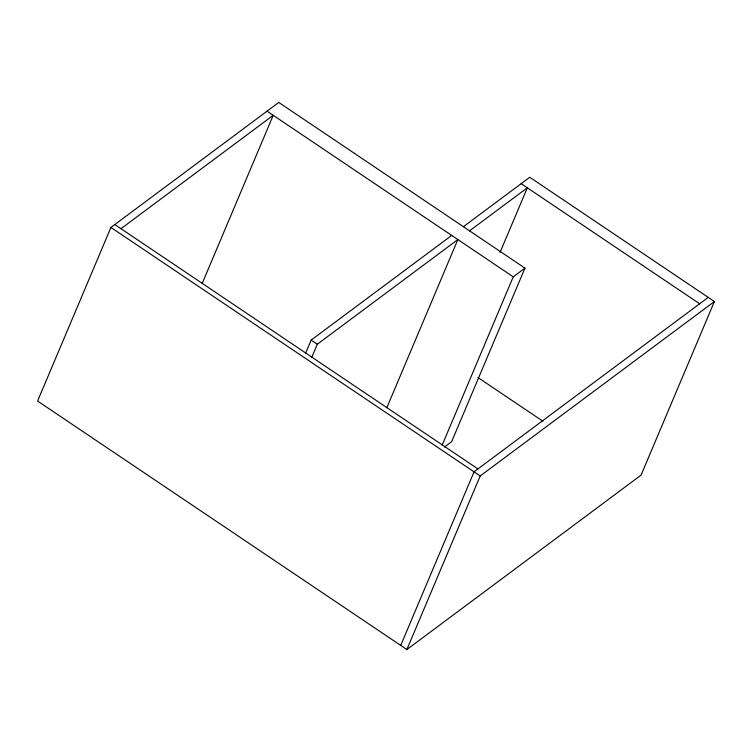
<?xml version="1.0" encoding="UTF-8"?>
<svg xmlns="http://www.w3.org/2000/svg" width="752" height="752" viewBox="0 0 752 752"><rect width="100%" height="100%" fill="white"/><g stroke="black" fill="none" stroke-linecap="round" stroke-linejoin="round"><path stroke-width="1.13" d="M444.423 447.073L451.623 441.706L524.952 268.116L278.776 102.441L110.929 227.452L37.6 401.042L406.87 649.559L641.071 475.123L714.4 301.533L529.765 177.275L463.411 226.7M202.166 283.504L273.22 115.31L120.987 228.693M305.707 353.026L311.178 340.083L451.698 235.423M311.864 357.162L317.325 344.228L457.855 239.568L386.801 407.763M500.005 252.503L527.331 187.812L469.558 230.845M442.195 445.034L513.24 276.839L524.952 268.116M400.713 645.413L474.042 471.824L708.243 297.388M406.87 649.559L480.19 475.969L714.4 301.533M521.183 183.676L699.661 303.789M267.063 111.164L513.24 276.839M477.924 377.495L542.916 421.233M311.178 340.083L317.325 344.228M114.83 224.547L477.943 468.919M110.929 227.452L480.19 475.969"/></g></svg>
